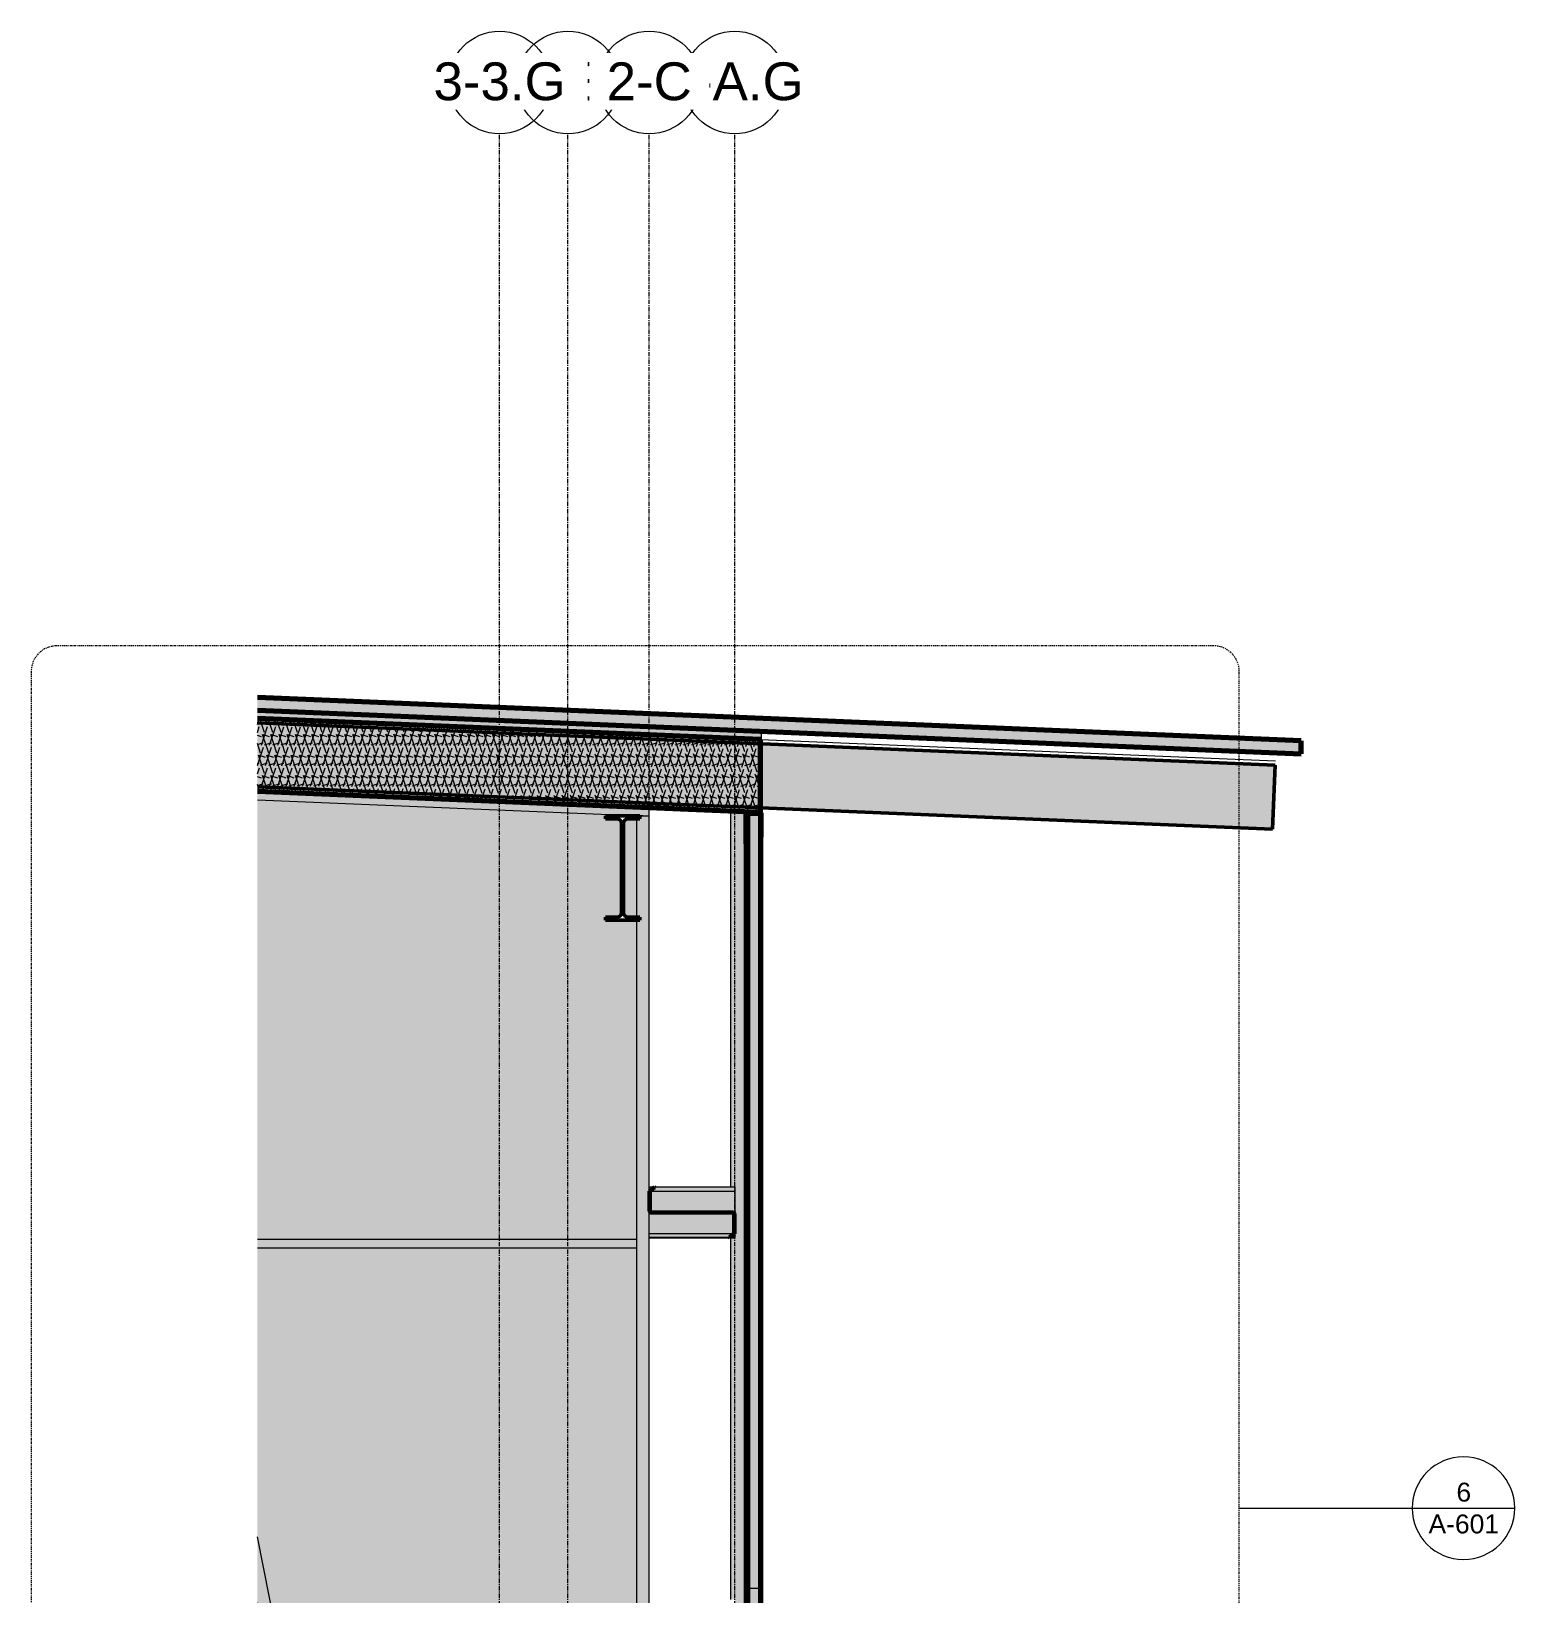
# Model space of a CAD drawing. Header units: inches. Extents: x 22713 to 23708, y -61 to 513.
# Drawn here: x 22955.1 to 23128.6, y 245.1 to 427.9 of the extents above; entities that cross this region are included whole.
import ezdxf

# ---------------------------------------------------------------- set-up
doc = ezdxf.new("R2010")
doc.units = ezdxf.units.IN
doc.header["$MEASUREMENT"] = 0
doc.linetypes.add('Dash Dot 3_16_', pattern=[0.3125, 0.1875, -0.0625, 0, -0.0625])
doc.linetypes.add('Grid Line 1_2_', pattern=[0.875, 0.5, -0.125, 0.125, -0.125])
for name, color, linetype, lineweight in [('A-ANNO-SYMB', 150, 'Continuous', 9), ('A-CLNG', 13, 'Continuous', 18), ('A-CLNG-PATT', 13, 'Continuous', 70), ('A-GLAZ-CWMG', 51, 'Continuous', 9), ('A-ROOF', 132, 'Continuous', 18), ('A-WALL', 113, 'Continuous', 18), ('A-WALL-PATT', 111, 'Continuous', 18), ('S-BEAM', 12, 'Continuous', 9), ('S-GRID', 1, 'Continuous', 9), ('S-GRID-IDEN', 1, 'Continuous', 9)]:
    doc.layers.add(name, color=color, linetype=linetype, lineweight=lineweight)
doc.styles.add('Arial', font='arial.ttf', dxfattribs={"height": 2.212949})
doc.styles.add('Arial_1', font='arial.ttf', dxfattribs={"height": 4.425898})
pattern_1 = [(45, (21892.158, 97.643), (-2.375879, 2.375879), []), (45, (21892.158, 101.243), (-2.375879, 2.375879), [])]

# ---------------------------------------------------------------- blocks, each defined once
blk = doc.blocks.new('Rectangular Mullion - Profile_Polycarbonate_Upper and left-1114459-Section 1 - Callout 1')
at = {"layer": 'A-GLAZ-CWMG'}
blk.add_hatch(color=256, dxfattribs=at).paths.add_polyline_path([(22371.03, 332.88), (22371.03, 333.13), (22370.97, 333.13), (22370.97, 332.94), (22370.74, 332.94), (22370.74, 336.44), (22372.74, 336.44), (22372.74, 333.73), (22372.68, 333.73), (22372.68, 333.67), (22372.8, 333.67), (22372.8, 336.5), (22370.68, 336.5), (22370.68, 332.88)], flags=0)
at = {"layer": 'A-GLAZ-CWMG', "lineweight": 30}
for p, q in [((22370.68, 336.5), (22370.68, 332.88)), ((22372.8, 336.5), (22370.68, 336.5)), ((22370.74, 332.94), (22370.74, 336.44)), ((22370.74, 336.44), (22372.74, 336.44)), ((22372.74, 336.44), (22372.74, 333.73)), ((22372.8, 333.67), (22372.8, 336.5)), ((22370.68, 332.88), (22371.03, 332.88)), ((22370.97, 332.94), (22370.74, 332.94)), ((22371.03, 333.13), (22370.97, 333.13)), ((22370.97, 333.13), (22370.97, 332.94)), ((22371.03, 332.88), (22371.03, 333.13)), ((22372.74, 333.73), (22372.68, 333.73)), ((22372.68, 333.73), (22372.68, 333.67)), ((22372.68, 333.67), (22372.8, 333.67))]:
    blk.add_line(p, q, dxfattribs=at)
blk = doc.blocks.new('Rectangular Mullion - Profile_Polycarbonate_right-1125059-Section 1 - Callout 1')
at = {"layer": 'A-GLAZ-CWMG'}
h = blk.add_hatch(color=256, dxfattribs=at)
h.paths.add_polyline_path([(22371.03, 245.79), (22371.03, 332.88), (22370.68, 332.88), (22370.68, 245.79), (22370.74, 245.79)], flags=0)
h.paths.add_polyline_path([(22370.74, 332.94), (22370.97, 332.94), (22370.97, 333.13), (22371.03, 333.13), (22371.03, 336.44), (22370.74, 336.44), (22370.74, 333.17)], flags=0)
for points in [[(22372.61, 245.79), (22372.61, 336.44), (22371.03, 336.44), (22371.03, 245.79)], [(22372.68, 245.79), (22372.68, 336.44), (22372.61, 336.44), (22372.61, 245.79)]]:
    blk.add_hatch(color=256, dxfattribs=at).paths.add_polyline_path(points, flags=0)
h = blk.add_hatch(color=256, dxfattribs=at)
h.paths.add_polyline_path([(22372.74, 245.79), (22372.8, 245.79), (22372.8, 333.67), (22372.68, 333.67), (22372.68, 245.79)], flags=0)
h.paths.add_polyline_path([(22372.68, 333.73), (22372.74, 333.73), (22372.74, 336.44), (22372.68, 336.44), (22372.68, 333.79)], flags=0)
h = blk.add_hatch(color=256, dxfattribs=at)
h.paths.add_polyline_path([(22371.03, 245.79), (22371.03, 245.79), (22371.03, 258.19)], flags=0)
h.paths.add_polyline_path([(22371.03, 333.13), (22371.03, 333.13), (22371.03, 334.6)], flags=0)
for p, q in [((22371.03, 333.13), (22371.03, 336.44)), ((22372.68, 333.73), (22372.68, 336.44)), ((22370.68, 245.79), (22370.68, 332.88)), ((22371.03, 332.88), (22371.03, 333.13)), ((22371.03, 245.79), (22371.03, 332.88)), ((22372.68, 245.79), (22372.68, 333.67)), ((22372.8, 245.79), (22372.8, 333.67))]:
    blk.add_line(p, q, dxfattribs=at)
blk = doc.blocks.new('Rectangular Mullion - Profile_Polycarbonate_Upper and left-1166474-Section 1 - Callout 1')
at = {"layer": 'A-GLAZ-CWMG'}
h = blk.add_hatch(color=256, dxfattribs=at)
h.paths.add_polyline_path([(22372.68, 174.24), (22372.68, 176), (22370.3, 176), (22370.3, 174.34), (22370.35, 174.34)], flags=0)
h.paths.add_polyline_path([(22370.68, 196.05), (22370.68, 238.52), (22369.06, 238.52), (22369.06, 217), (22370.3, 217), (22370.3, 196.05)], flags=0)
h.paths.add_polyline_path([(22369.55, 241.55), (22370.68, 241.55), (22370.68, 336.5), (22372.68, 336.5), (22372.68, 337.09), (22372.56, 337.09), (22372.56, 336.59), (22369.06, 336.74), (22369.06, 292.73), (22369.55, 292.73), (22369.55, 286.77), (22369.06, 286.77), (22369.06, 244.48), (22369.55, 244.48), (22369.55, 241.63)], flags=0)
h.paths.add_polyline_path([(22372.68, 344.6), (22372.68, 346.05), (22371.72, 345.14), (22372.56, 345.1), (22372.56, 344.6)], flags=0)
for p, q in [((22372.68, 344.6), (22372.68, 346.05)), ((22369.06, 336.74), (22369.06, 292.73)), ((22372.68, 336.5), (22372.68, 337.09)), ((22369.06, 286.77), (22369.06, 244.48)), ((22369.06, 238.52), (22369.06, 217)), ((22372.68, 174.24), (22372.68, 176))]:
    blk.add_line(p, q, dxfattribs=at)
blk = doc.blocks.new('W-Wide Flange - W12X19-1114859-Section 1 - Callout 1')
at = {"layer": 'S-BEAM'}
h = blk.add_hatch(dxfattribs=at)
h.set_pattern_fill('FP_10', color=256, style=0, pattern_type=2)
h.set_pattern_definition(pattern_1)
h.paths.add_polyline_path([(22354.43, 323.95), (22358.44, 323.95), (22358.44, 324.3), (22357.08, 324.3), (22356.88, 324.34), (22356.71, 324.46), (22356.59, 324.63), (22356.55, 324.83), (22356.55, 335.28), (22356.59, 335.48), (22356.71, 335.65), (22356.88, 335.76), (22357.08, 335.8), (22358.44, 335.8), (22358.44, 336.15), (22354.43, 336.15), (22354.43, 335.8), (22355.79, 335.8), (22355.99, 335.76), (22356.16, 335.65), (22356.28, 335.48), (22356.32, 335.28), (22356.32, 324.83), (22356.28, 324.63), (22356.16, 324.46), (22355.99, 324.34), (22355.79, 324.3), (22354.43, 324.3)], flags=0)
at = {"layer": 'S-BEAM', "lineweight": 50}
for p, q in [((22358.44, 336.15), (22354.43, 336.15)), ((22354.43, 336.15), (22354.43, 335.8)), ((22354.43, 335.8), (22355.79, 335.8)), ((22356.32, 335.28), (22356.32, 324.83)), ((22356.55, 324.83), (22356.55, 335.28)), ((22357.08, 335.8), (22358.44, 335.8)), ((22358.44, 335.8), (22358.44, 336.15)), ((22355.79, 324.3), (22354.43, 324.3)), ((22354.43, 324.3), (22354.43, 323.95)), ((22354.43, 323.95), (22358.44, 323.95)), ((22358.44, 324.3), (22357.08, 324.3)), ((22358.44, 323.95), (22358.44, 324.3))]:
    blk.add_line(p, q, dxfattribs=at)
for centre, start, end in [((22355.79, 335.28), 0, 90), ((22357.08, 335.28), 90, 180), ((22355.79, 324.83), 270, 0), ((22357.08, 324.83), 180, 270)]:
    blk.add_arc(centre, 0.525, start, end, dxfattribs=at)
blk = doc.blocks.new('columns and girder2 - one-1108489-Section 1 - Callout 1')
at = {"layer": 'S-BEAM'}
for points in [[(22359.55, 336.13), (22359.55, 337.14), (22313.72, 339.05), (22313.72, 338.04), (22359.15, 336.15)], [(22358.05, 285.6), (22358.05, 286.6), (22313.72, 286.6), (22313.72, 285.6), (22346.97, 285.6)]]:
    blk.add_hatch(color=256, dxfattribs=at).paths.add_polyline_path(points, flags=0)
h = blk.add_hatch(color=256, dxfattribs=at)
h.paths.add_polyline_path([(22358.05, -6), (22358.05, -6), (22340.05, -6)], flags=0)
h.paths.add_polyline_path([(22358.05, 0), (22358.05, 285.6), (22313.72, 285.6), (22313.72, 251.78), (22340.05, 119), (22340.05, 0), (22357.19, 0)], flags=0)
h.paths.add_polyline_path([(22353.94, 286.6), (22358.05, 286.6), (22358.05, 323.95), (22354.43, 323.95), (22354.43, 324.3), (22355.79, 324.3), (22355.99, 324.34), (22356.16, 324.46), (22356.28, 324.63), (22356.32, 324.83), (22356.32, 335.28), (22356.28, 335.48), (22356.16, 335.65), (22355.99, 335.76), (22355.79, 335.8), (22354.43, 335.8), (22354.43, 336.15), (22358.05, 336.15), (22358.05, 336.2), (22313.72, 338.04), (22313.72, 286.6), (22346.97, 286.6)], flags=0)
h.paths.add_polyline_path([(22357.08, 324.3), (22358.05, 324.3), (22358.05, 335.8), (22357.08, 335.8), (22356.88, 335.76), (22356.71, 335.65), (22356.59, 335.48), (22356.55, 335.28), (22356.55, 324.83), (22356.59, 324.63), (22356.71, 324.46), (22356.88, 324.34), (22357.07, 324.3)], flags=0)
h = blk.add_hatch(color=256, dxfattribs=at)
h.paths.add_polyline_path([(22340.05, -6), (22340.05, -6), (22338.55, -6)], flags=0)
h.paths.add_polyline_path([(22358.08, 0), (22359.55, 0), (22359.55, 98.25), (22358.8, 98.25), (22358.8, 194.5), (22359.55, 194.5), (22359.55, 336.13), (22358.05, 336.2), (22358.05, 336.15), (22358.44, 336.15), (22358.44, 335.8), (22358.05, 335.8), (22358.05, 324.3), (22358.44, 324.3), (22358.44, 323.95), (22358.05, 323.95), (22358.05, 0)], flags=0)
h.paths.add_polyline_path([(22340.05, 0), (22340.05, 119), (22313.72, 251.78), (22313.72, 244.07), (22338.55, 118.85), (22338.55, 0), (22339.98, 0)], flags=0)
for p, q in [((22313.72, 338.04), (22359.55, 336.13)), ((22359.55, 336.13), (22359.55, 337.14)), ((22359.55, 336.13), (22358.05, 336.2)), ((22358.05, 336.2), (22358.05, 336.15)), ((22358.05, 335.8), (22358.05, 324.3)), ((22359.55, 292.25), (22359.55, 336.13)), ((22358.05, 323.95), (22358.05, 0)), ((22359.55, 244), (22359.55, 289.88)), ((22358.05, 286.6), (22313.72, 286.6)), ((22313.72, 285.6), (22358.05, 285.6)), ((22340.05, 119), (22313.72, 251.78)), ((22313.72, 244.07), (22338.55, 118.85)), ((22359.55, 195.75), (22359.55, 241.63)), ((22338.55, 118.85), (22338.55, 0)), ((22340.05, 0), (22340.05, 119)), ((22359.55, 0), (22359.55, 97))]:
    blk.add_line(p, q, dxfattribs=at)
blk = doc.blocks.new('Rectangular Mullion - Profile_Polycarbonate_Upper and left-1166476-Section 1 - Callout 1')
at = {"layer": 'A-GLAZ-CWMG'}
blk.add_hatch(color=256, dxfattribs=at).paths.add_polyline_path([(22371.72, 345.14), (22372.68, 346.05), (22313.72, 348.51), (22313.72, 347.55), (22359.55, 345.64)], flags=0)
blk = doc.blocks.new('Girt_Z - 10_D-1179799-Section 1 - Callout 1')
at = {"layer": 'S-BEAM'}
h = blk.add_hatch(dxfattribs=at)
h.set_pattern_fill('FP_10', color=256, style=0, pattern_type=2)
h.set_pattern_definition(pattern_1)
h.paths.add_polyline_path([(22368.98, 286.77), (22369.55, 287.25), (22369.55, 289.62), (22369.5, 289.75), (22369.37, 289.8), (22359.74, 289.8), (22359.69, 289.83), (22359.66, 289.88), (22359.66, 292.2), (22360.2, 292.65), (22360.13, 292.73), (22359.55, 292.25), (22359.55, 289.88), (22359.61, 289.75), (22359.74, 289.7), (22369.37, 289.7), (22369.42, 289.67), (22369.44, 289.62), (22369.44, 287.3), (22368.91, 286.85)], flags=0)
at = {"layer": 'S-BEAM', "lineweight": 50}
for p, q in [((22360.13, 292.73), (22359.55, 292.25)), ((22359.66, 292.2), (22360.2, 292.65)), ((22360.2, 292.65), (22360.13, 292.73)), ((22359.55, 292.25), (22359.55, 289.88)), ((22359.66, 289.88), (22359.66, 292.2)), ((22369.37, 289.8), (22359.74, 289.8)), ((22359.74, 289.7), (22369.37, 289.7)), ((22369.44, 289.62), (22369.44, 287.3)), ((22369.55, 287.25), (22369.55, 289.62)), ((22369.44, 287.3), (22368.91, 286.85)), ((22368.98, 286.77), (22369.55, 287.25)), ((22368.91, 286.85), (22368.98, 286.77))]:
    blk.add_line(p, q, dxfattribs=at)
for centre, radius, start, end in [((22359.74, 289.88), 0.188, 180, 270), ((22359.74, 289.88), 0.0782, 183.0424, 270), ((22369.37, 289.62), 0.187, 360, 90), ((22369.37, 289.62), 0.0782, 2.1227, 90)]:
    blk.add_arc(centre, radius, start, end, dxfattribs=at)
blk = doc.blocks.new('Girt_Z - 10_D-1118378-Section 1 - Callout 1')
at = {"layer": 'S-BEAM'}
h = blk.add_hatch(color=256, dxfattribs=at)
h.paths.add_polyline_path([(22359.55, 292.25), (22360.13, 292.73), (22359.55, 292.73)], flags=0)
h.paths.add_polyline_path([(22369.55, 292.25), (22369.55, 292.73), (22360.13, 292.73), (22360.2, 292.65), (22359.72, 292.25), (22363.6, 292.25)], flags=0)
for points in [[(22363.6, 289.88), (22369.55, 289.88), (22369.55, 292.25), (22359.72, 292.25), (22359.66, 292.2), (22359.66, 289.88), (22360.2, 289.88)], [(22369.44, 287.3), (22369.44, 289.62), (22359.55, 289.62), (22359.55, 287.3), (22368.98, 287.3)]]:
    blk.add_hatch(color=256, dxfattribs=at).paths.add_polyline_path(points, flags=0)
h = blk.add_hatch(color=256, dxfattribs=at)
h.paths.add_polyline_path([(22369.55, 289.7), (22369.55, 289.88), (22359.66, 289.88), (22359.69, 289.83), (22359.74, 289.8), (22369.37, 289.8), (22369.5, 289.75), (22369.52, 289.7)], flags=0)
h.paths.add_polyline_path([(22359.74, 289.7), (22359.74, 289.7), (22359.61, 289.75), (22359.55, 289.88), (22359.55, 289.7), (22359.69, 289.7)], flags=0)
h = blk.add_hatch(color=256, dxfattribs=at)
h.paths.add_polyline_path([(22363.6, 289.62), (22369.44, 289.62), (22369.42, 289.67), (22369.37, 289.7), (22359.55, 289.69), (22359.55, 289.62)], flags=0)
h.paths.add_polyline_path([(22369.55, 289.62), (22369.55, 289.7), (22369.52, 289.69), (22369.55, 289.62)], flags=0)
h = blk.add_hatch(color=256, dxfattribs=at)
h.paths.add_polyline_path([(22359.55, 286.85), (22368.91, 286.85), (22369.44, 287.3), (22359.55, 287.3)], flags=0)
h.paths.add_polyline_path([(22369.44, 286.85), (22369.55, 286.85), (22369.55, 287.25), (22369.08, 286.85)], flags=0)
h = blk.add_hatch(color=256, dxfattribs=at)
h.paths.add_polyline_path([(22368.98, 286.77), (22369.55, 286.77), (22369.55, 286.85), (22369.08, 286.85)], flags=0)
h.paths.add_polyline_path([(22359.55, 286.77), (22368.98, 286.77), (22368.91, 286.85), (22359.55, 286.85)], flags=0)
for p, q in [((22359.55, 292.73), (22369.55, 292.73)), ((22369.55, 292.73), (22369.55, 292.25)), ((22359.72, 292.25), (22369.55, 292.25)), ((22369.55, 292.25), (22369.55, 289.88)), ((22359.55, 289.7), (22359.74, 289.7)), ((22359.55, 289.62), (22369.44, 289.62)), ((22369.52, 289.7), (22369.55, 289.7)), ((22369.55, 289.88), (22369.55, 289.7)), ((22369.55, 289.7), (22369.55, 289.62)), ((22359.55, 287.3), (22369.44, 287.3)), ((22369.55, 287.25), (22369.55, 286.85)), ((22359.55, 286.85), (22368.91, 286.85)), ((22359.55, 286.77), (22369.55, 286.77)), ((22369.08, 286.85), (22369.55, 286.85)), ((22369.55, 286.85), (22369.55, 286.77))]:
    blk.add_line(p, q, dxfattribs=at)
blk = doc.blocks.new('Rectangular Mullion - Profile_Polycarbonate_right-1125060-Section 1 - Callout 1')
at = {"layer": 'A-GLAZ-CWMG'}
for points in [[(22370.68, 194.5), (22371.03, 194.5), (22371.03, 245.79), (22370.68, 245.79), (22370.68, 194.75)], [(22371.3, 194.5), (22372.61, 194.5), (22372.61, 245.79), (22371.03, 245.79), (22371.03, 194.5)], [(22372.68, 194.5), (22372.68, 245.79), (22372.61, 245.79), (22372.61, 194.5)], [(22372.8, 192.73), (22372.8, 192.73), (22372.8, 245.79), (22372.68, 245.79), (22372.68, 194.5), (22372.8, 194.5)], [(22371.03, 194.5), (22371.03, 194.5), (22371.03, 194.75)]]:
    blk.add_hatch(color=256, dxfattribs=at).paths.add_polyline_path(points, flags=0)
for p, q in [((22370.68, 245.79), (22371.03, 245.79)), ((22370.68, 194.5), (22370.68, 245.79)), ((22371.03, 245.79), (22372.61, 245.79)), ((22371.03, 194.5), (22371.03, 245.79)), ((22372.61, 245.79), (22372.68, 245.79)), ((22372.68, 245.79), (22372.8, 245.79)), ((22372.68, 194.5), (22372.68, 245.79)), ((22372.8, 194.5), (22372.8, 245.79))]:
    blk.add_line(p, q, dxfattribs=at)
blk = doc.blocks.new('Dimension Lumber - 5_5 x 7_5 Glulam-1168851-Section 1 - Callout 1')
at = {"layer": 'S-BEAM'}
blk.add_hatch(color=256, dxfattribs=at).paths.add_polyline_path([(22432.47, 334.6), (22432.78, 342.09), (22313.72, 347.05), (22313.72, 339.55), (22380.22, 336.77)], flags=0)
at = {"layer": 'S-BEAM', "lineweight": 50}
for p, q in [((22432.78, 342.09), (22313.72, 347.05)), ((22432.47, 334.6), (22432.78, 342.09)), ((22313.72, 339.55), (22432.47, 334.6))]:
    blk.add_line(p, q, dxfattribs=at)
blk = doc.blocks.new('Grid - Grid Head - Circle-14747-Section 1 - Callout 1')
at = {"layer": 'S-GRID-IDEN'}
blk.add_circle((22350.05, 421.94), 6, dxfattribs=at)
blk = doc.blocks.new('Detail View - Callout Head-19020-Section 1 - Callout 1')
at = {"layer": 'A-ANNO-SYMB'}
blk.add_line((22448.81, 255.15), (22460.81, 255.15), dxfattribs=at)
for start, end in [(0, 180), (180, 360)]:
    blk.add_arc((22454.81, 255.15), 6, start, end, dxfattribs=at)

msp = doc.modelspace()

# ---------------------------------------------------------------- hatches: boundary and pattern name
at = {"layer": 'A-CLNG-PATT', "lineweight": 9}
h = msp.add_hatch(dxfattribs=at)
h.set_pattern_fill('FP_9', color=256, style=0, pattern_type=2)
h.set_pattern_definition([(161.57, (21892.278, 97.763), (-0.960383694, -0.00039918), [0, -6.83, 0.758, 0]), (18.43, (21892.038, 97.763), (-0.960383694, 0.00039918), [0, -6.83, 0.758, 0]), (108.43, (21892.278, 97.763), (0.47951018, -2.4005264), [2.276, -5.312]), (71.57, (21892.038, 97.763), (0.47951018, 2.4005264), [2.276, -5.312])])
h.paths.add_polyline_path([(23040.38, 336.59), (23040.38, 345.1), (22981.53, 347.55), (22981.53, 339.05), (23031.41, 336.97)], flags=0)
at = {"layer": 'A-ROOF'}
msp.add_hatch(color=256, dxfattribs=at).paths.add_polyline_path([(23103.62, 343.42), (23103.62, 344.92), (22981.53, 350.01), (22981.53, 348.51), (23048.04, 345.74)], flags=0)
at = {"layer": 'A-WALL-PATT', "lineweight": 9, "transparency": 33554649}
msp.add_hatch(color=256, dxfattribs=at).paths.add_polyline_path([(23040.42, 191.34), (23040.42, 336.44), (23038.85, 336.44), (23038.85, 191.34)], flags=0)

# ---------------------------------------------------------------- linework, layer by layer
at = {"layer": 'A-ANNO-SYMB', "linetype": 'Dash Dot 3_16_'}
for p, q in [((23093.39, 356.04), (22958.08, 356.04)), ((22955.08, 353.04), (22955.08, 153.87)), ((23096.39, 153.87), (23096.39, 353.04))]:
    msp.add_line(p, q, dxfattribs=at)
at = {"layer": 'A-ANNO-SYMB'}
msp.add_line((23096.39, 255.15), (23116.62, 255.15), dxfattribs=at)
at = {"layer": 'A-ANNO-SYMB', "linetype": 'Dash Dot 3_16_'}
for centre, start, end in [((22958.08, 353.04), 90, 180), ((23093.39, 353.04), 0, 90)]:
    msp.add_arc(centre, 3, start, end, dxfattribs=at)
at = {"layer": 'A-CLNG', "lineweight": 70}
for p, q in [((23040.38, 345.1), (22981.53, 347.55)), ((23040.38, 336.59), (23040.38, 345.1)), ((22981.53, 339.05), (23040.38, 336.59))]:
    msp.add_line(p, q, dxfattribs=at)
at = {"layer": 'A-ROOF', "lineweight": 70}
for p, q in [((23103.62, 344.92), (22981.53, 350.01)), ((22981.53, 348.51), (23103.62, 343.42)), ((23103.62, 343.42), (23103.62, 344.92))]:
    msp.add_line(p, q, dxfattribs=at)
at = {"layer": 'A-WALL', "lineweight": 70}
for p, q in [((23038.85, 336.44), (23038.85, 191.34)), ((23040.42, 336.44), (23038.85, 336.44)), ((23040.42, 191.34), (23040.42, 336.44))]:
    msp.add_line(p, q, dxfattribs=at)
at = {"layer": 'S-BEAM'}
msp.add_line((23040.38, 345.1), (23100.62, 342.59), dxfattribs=at)
at = {"layer": 'S-GRID', "linetype": 'Grid Line 1_2_'}
for p, q in [((23009.87, -59.84), (23009.87, 415.94)), ((23017.87, -59.84), (23017.87, 415.94)), ((23027.37, -59.84), (23027.37, 415.94)), ((23027.37, -59.84), (23027.37, 415.94)), ((23037.37, -59.84), (23037.37, 415.94))]:
    msp.add_line(p, q, dxfattribs=at)

# ---------------------------------------------------------------- block references
at = {"layer": 'A-ANNO-SYMB'}
msp.add_blockref('Detail View - Callout Head-19020-Section 1 - Callout 1', (667.82, 0), dxfattribs=at)
at = {"layer": 'A-GLAZ-CWMG'}
for name in ['Rectangular Mullion - Profile_Polycarbonate_Upper and left-1166476-Section 1 - Callout 1', 'Rectangular Mullion - Profile_Polycarbonate_Upper and left-1166474-Section 1 - Callout 1', 'Rectangular Mullion - Profile_Polycarbonate_Upper and left-1114459-Section 1 - Callout 1', 'Rectangular Mullion - Profile_Polycarbonate_right-1125059-Section 1 - Callout 1', 'Rectangular Mullion - Profile_Polycarbonate_right-1125060-Section 1 - Callout 1']:
    msp.add_blockref(name, (667.82, 0), dxfattribs=at)
at = {"layer": 'S-BEAM'}
for name in ['Dimension Lumber - 5_5 x 7_5 Glulam-1168851-Section 1 - Callout 1', 'columns and girder2 - one-1108489-Section 1 - Callout 1', 'W-Wide Flange - W12X19-1114859-Section 1 - Callout 1', 'Girt_Z - 10_D-1179799-Section 1 - Callout 1', 'Girt_Z - 10_D-1118378-Section 1 - Callout 1']:
    msp.add_blockref(name, (667.82, 0), dxfattribs=at)
at = {"layer": 'S-GRID-IDEN'}
msp.add_blockref('Grid - Grid Head - Circle-14747-Section 1 - Callout 1', (667.82, 0), dxfattribs=at)

# ---------------------------------------------------------------- texts
at = {"layer": 'A-ANNO-SYMB', "attachment_point": 2, "line_spacing_factor": 0.938532, "style": 'Arial'}
for s, insert, char_height, width in [('6', (23122.66, 258.13), 2.21, 2.052), ('A-601', (23122.66, 254.41), 2.213, 9.828)]:
    msp.add_mtext(s, dxfattribs=dict(at, insert=insert, char_height=char_height, width=width))

# ---------------------------------------------------------------- next in the draw order: texts
at = {"layer": 'S-GRID-IDEN', "insert": (23017.87, 424.3), "char_height": 4.426, "width": 10.638, "attachment_point": 2, "line_spacing_factor": 0.938532, "style": 'Arial_1', "bg_fill": 3, "box_fill_scale": 1.25, "bg_fill_color": 0, "bg_fill_transparency": 0}
msp.add_mtext('3-3', dxfattribs=at)

# ---------------------------------------------------------------- next in the draw order: block references
at = {"layer": 'S-GRID-IDEN'}
for p in [(659.82, 0), (677.32, 0)]:
    msp.add_blockref('Grid - Grid Head - Circle-14747-Section 1 - Callout 1', p, dxfattribs=at)

# ---------------------------------------------------------------- next in the draw order: texts
at = {"layer": 'S-GRID-IDEN', "insert": (23009.87, 424.3), "char_height": 4.426, "width": 18.414, "attachment_point": 2, "line_spacing_factor": 0.938532, "style": 'Arial_1', "bg_fill": 3, "box_fill_scale": 1.25, "bg_fill_color": 0, "bg_fill_transparency": 0}
msp.add_mtext('3-3.G', dxfattribs=at)

# ---------------------------------------------------------------- next in the draw order: texts
at = {"layer": 'S-GRID-IDEN', "insert": (23027.37, 424.3), "char_height": 4.426, "width": 11.448, "attachment_point": 2, "line_spacing_factor": 0.938532, "style": 'Arial_1', "bg_fill": 3, "box_fill_scale": 1.25, "bg_fill_color": 0, "bg_fill_transparency": 0}
msp.add_mtext('1-A', dxfattribs=at)

# ---------------------------------------------------------------- next in the draw order: block references
at = {"layer": 'S-GRID-IDEN'}
msp.add_blockref('Grid - Grid Head - Circle-14747-Section 1 - Callout 1', (687.32, 0), dxfattribs=at)

# ---------------------------------------------------------------- next in the draw order: texts
at = {"layer": 'S-GRID-IDEN', "insert": (23037.37, 424.3), "char_height": 4.426, "width": 19.224, "attachment_point": 2, "line_spacing_factor": 0.938532, "style": 'Arial_1', "bg_fill": 3, "box_fill_scale": 1.25, "bg_fill_color": 0, "bg_fill_transparency": 0}
msp.add_mtext('1-A.G', dxfattribs=at)

# ---------------------------------------------------------------- next in the draw order: block references
at = {"layer": 'S-GRID-IDEN'}
msp.add_blockref('Grid - Grid Head - Circle-14747-Section 1 - Callout 1', (677.32, 0), dxfattribs=at)

# ---------------------------------------------------------------- next in the draw order: texts
at = {"layer": 'S-GRID-IDEN', "insert": (23027.37, 424.3), "char_height": 4.426, "width": 11.826, "attachment_point": 2, "line_spacing_factor": 0.938532, "style": 'Arial_1', "bg_fill": 3, "box_fill_scale": 1.25, "bg_fill_color": 0, "bg_fill_transparency": 0}
msp.add_mtext('2-C', dxfattribs=at)

doc.saveas('drawing.dxf')
